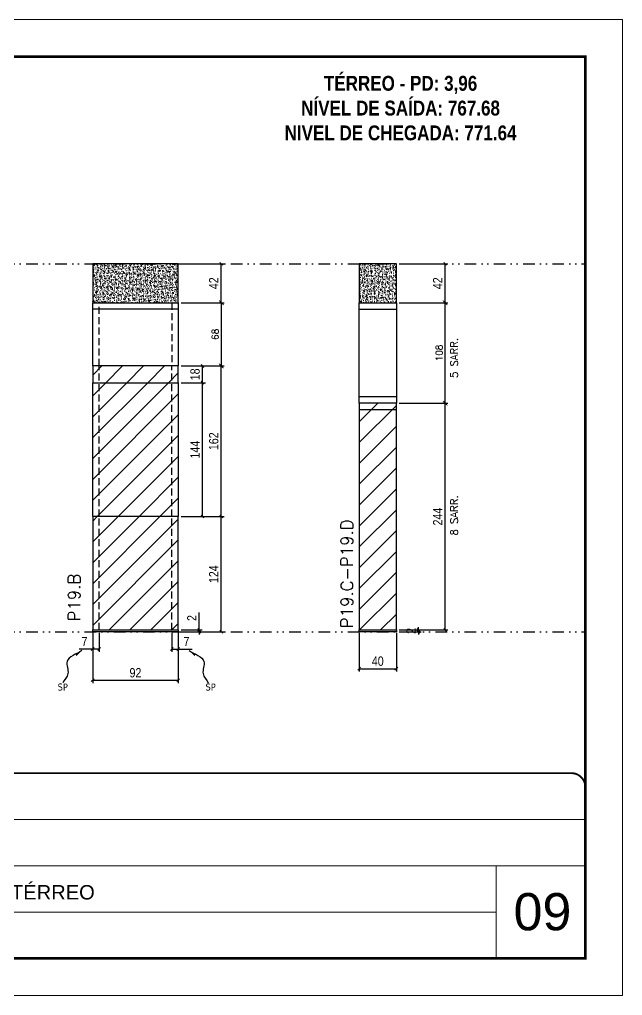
# Model space of a CAD drawing. Extents: x 1945 to 10875, y -3405 to 3369.
# Drawn here: x 2782 to 3430, y -1107 to -57 of the extents above; entities that cross this region are included whole.
import ezdxf

# ---------------------------------------------------------------- set-up
doc = ezdxf.new("R2010")
doc.units = 0
for name, pattern in [('CONTINUO', [0]), ('DASHED', [0.75, 0.5, -0.25]), ('DIVIDE2', [0.625, 0.25, -0.125, 0, -0.125, 0, -0.125]), ('HIDDEN', [0.375, 0.25, -0.125])]:
    doc.linetypes.add(name, pattern=pattern)
for name, color, linetype, lineweight in [('CARIMBO', 255, 'Continuous', 9), ('Folhas', 255, 'Continuous', 9), ('Hachura', 251, 'Continuous', 9), ('SARRAFO DE PRESSAO', 251, 'DASHED', 9), ('Texto Seção', 7, 'Continuous', 15)]:
    doc.layers.add(name, color=color, linetype=linetype, lineweight=lineweight)
for name, color, linetype in [('COTA', 241, 'Continuous'), ('FUNDOS', 1, 'Continuous'), ('NOMENCLATURA', 7, 'Continuous'), ('Nível', 160, 'Continuous'), ('Painéis', 200, 'Continuous'), ('SARR_2.2x7', 40, 'Continuous'), ('Sarrafo de Pressão', 42, 'HIDDEN'), ('texto', 7, 'Continuous')]:
    doc.layers.add(name, color=color, linetype=linetype)
doc.styles.add('ARIAL', font='arial.ttf')
doc.styles.add('COTA TECNICA', font='techl___.ttf', dxfattribs={"height": 10})
doc.styles.add('COTA TECNICA-50', font='techl___.ttf', dxfattribs={"height": 10})
doc.styles.add('REGUA-120', font='ROMANS.shx', dxfattribs={"height": 15})
doc.styles.add('ROMANC', font='techb___.ttf', dxfattribs={"height": 2.5})
doc.styles.add('ROMANS', font='romans.shx')
doc.styles.get("Standard").update_dxf_attribs({"font": 'arial.ttf'})
doc.dimstyles.new('COTA PAINEL-50', dxfattribs={"dimtxt": 10, "dimasz": 3, "dimexe": 3, "dimexo": 3, "dimgap": 3, "dimtad": 1, "dimdec": 1, "dimzin": 12, "dimdsep": 46, "dimtxsty": 'COTA TECNICA-50', "dimblk1": 'OBLIQUE', "dimblk2": 'OBLIQUE', "dimsah": 1, "dimcen": 0.9, "dimclrd": 4, "dimclre": 4, "dimclrt": 240, "dimadec": 1, "dimazin": 3, "dimtfac": 1, "dimtdec": 1, "dimtmove": 0, "dimatfit": 3, "dimfxl": 1, "dimtolj": 1, "dimtzin": 12, "dimarcsym": 0})
doc.dimstyles.new('Cota Paínel', dxfattribs={"dimtxt": 7, "dimasz": 5, "dimexe": 3, "dimexo": 3, "dimgap": 3, "dimtad": 1, "dimdec": 1, "dimzin": 12, "dimdsep": 46, "dimtxsty": 'ROMANS', "dimblk": 'ARCHTICK', "dimcen": 0, "dimclrd": 4, "dimclre": 4, "dimclrt": 1, "dimadec": 1, "dimazin": 3, "dimtfac": 1, "dimtdec": 1, "dimtmove": 0, "dimatfit": 3, "dimldrblk": 'OBLIQUE', "dimfxl": 1, "dimtolj": 1, "dimtzin": 12, "dimarcsym": 0})
doc.dimstyles.new('PAINEL', dxfattribs={"dimtxt": 10, "dimasz": 3, "dimexe": 3, "dimexo": 3, "dimgap": 3, "dimtad": 1, "dimdec": 1, "dimzin": 12, "dimdsep": 46, "dimtxsty": 'COTA TECNICA', "dimblk1": 'OBLIQUE', "dimblk2": 'OBLIQUE', "dimsah": 1, "dimcen": 0.9, "dimclrd": 4, "dimclre": 4, "dimclrt": 240, "dimadec": 1, "dimazin": 3, "dimtfac": 1, "dimtdec": 1, "dimtmove": 0, "dimatfit": 3, "dimfxl": 1, "dimtolj": 1, "dimtzin": 12, "dimarcsym": 0})
doc.dimstyles.get("Standard").update_dxf_attribs({"dimtxt": 0.18, "dimasz": 0.18, "dimexe": 0.18, "dimexo": 0.0625, "dimgap": 0.09, "dimtad": 0, "dimtih": 1, "dimtoh": 1, "dimdec": 4, "dimzin": 0, "dimdsep": 46, "dimtxsty": 'Standard', "dimcen": 0.09, "dimadec": 0, "dimazin": 0, "dimtfac": 1, "dimtdec": 4, "dimtofl": 0, "dimtmove": 0, "dimatfit": 3, "dimfxl": 1, "dimtolj": 1, "dimtzin": 0, "dimarcsym": 0})

# ---------------------------------------------------------------- blocks, each defined once
blk = doc.blocks.new('9999999999')
at = {"color": 30, "linetype": 'CONTINUO'}
for p, q in [((98564.6, 34379.6), (99584, 34379.6)), ((98564.6, 34329.8), (99488, 34329.8)), ((99584, 34329.8), (99488, 34329.8)), ((99488, 34329.8), (99488, 34230.2)), ((98564.6, 34280), (99488, 34280))]:
    blk.add_line(p, q, dxfattribs=at)
at = {"color": 30, "linetype": 'CONTINUO', "const_width": 2}
blk.add_lwpolyline([(99584, 34230.2), (99584, 34414.4, 0.414214), (99569, 34429.4), (98229, 34429.4, 0.414214), (98214, 34414.4), (98214, 34245.2, 0.414214), (98229, 34230.2), (99584, 34230.2)], format="xyb", dxfattribs=at)
at = {"layer": 'Folhas'}
blk.add_lwpolyline([(98139, 34190.2), (99624, 34190.2), (99624, 35240.2), (98139, 35240.2)], close=True, dxfattribs=at)
at = {"layer": 'Folhas', "color": 30, "const_width": 3}
blk.add_lwpolyline([(98214, 34230.2), (99584, 34230.2), (99584, 35200.2), (98214, 35200.2)], close=True, dxfattribs=at)
at = {"color": 7, "linetype": 'Continuous', "ltscale": 5, "style": 'ARIAL'}
blk.add_text('TRECHO II - TÉRREO', height=15.483, dxfattribs=at).set_placement((98837.7, 34293.5))
blk = doc.blocks.new('_Oblique')
at = {"color": 0, "linetype": 'ByBlock', "lineweight": -2}
blk.add_line((-0.5, -0.5), (0.5, 0.5), dxfattribs=at)
blk = doc.blocks.new('*D207')
at = {"layer": 'COTA', "color": 4, "lineweight": -2, "transparency": 16777216}
for p, q in [((3190, -470.1), (3242.5, -470.1)), ((3239.5, -714.1), (3239.5, -470.1)), ((3190, -714.1), (3242.5, -714.1))]:
    blk.add_line(p, q, dxfattribs=at)
at = {"layer": 'Defpoints', "color": 0, "transparency": 16777216}
for p in [(3187, -470.1), (3239.5, -470.1), (3187, -714.1)]:
    blk.add_point(p, dxfattribs=at)
at = {"layer": 'COTA', "color": 4, "lineweight": -2, "transparency": 16777216, "xscale": 3, "yscale": 3, "zscale": 3}
for p, rotation in [((3239.5, -470.1), 90), ((3239.5, -714.1), 270)]:
    blk.add_blockref('_Oblique', p, dxfattribs=dict(at, rotation=rotation))
at = {"layer": 'COTA', "color": 240, "transparency": 16777216, "insert": (3231.4, -592.1), "char_height": 10, "attachment_point": 5, "rotation": 90, "style": 'COTA TECNICA'}
blk.add_mtext('\\A1;244', dxfattribs=at)
blk = doc.blocks.new('*D208')
at = {"layer": 'COTA', "color": 4, "lineweight": -2, "transparency": 16777216}
for p, q in [((3147, -717.1), (3147, -758.8)), ((3187, -717.1), (3187, -758.8)), ((3147, -755.8), (3187, -755.8))]:
    blk.add_line(p, q, dxfattribs=at)
at = {"layer": 'Defpoints', "color": 0, "transparency": 16777216}
for p in [(3147, -714.1), (3187, -714.1), (3187, -755.8)]:
    blk.add_point(p, dxfattribs=at)
at = {"layer": 'COTA', "color": 4, "lineweight": -2, "transparency": 16777216, "xscale": 3, "yscale": 3, "zscale": 3, "rotation": 180}
blk.add_blockref('_Oblique', (3147, -755.8), dxfattribs=at)
at = {"layer": 'COTA', "color": 4, "lineweight": -2, "transparency": 16777216, "xscale": 3, "yscale": 3, "zscale": 3}
blk.add_blockref('_Oblique', (3187, -755.8), dxfattribs=at)
at = {"layer": 'COTA', "color": 240, "transparency": 16777216, "insert": (3167, -747.7), "char_height": 10, "attachment_point": 5, "style": 'COTA TECNICA'}
blk.add_mtext('\\A1;40', dxfattribs=at)
blk = doc.blocks.new('*D209')
at = {"layer": 'COTA', "color": 4, "lineweight": -2, "transparency": 16777216}
for p, q in [((3210.8, -714.1), (3210.8, -711.1)), ((3190, -714.1), (3213.8, -714.1)), ((3190, -716.1), (3213.8, -716.1)), ((3210.8, -716.1), (3210.8, -714.1)), ((3210.8, -716.1), (3210.8, -719.1))]:
    blk.add_line(p, q, dxfattribs=at)
at = {"layer": 'Defpoints', "color": 0, "transparency": 16777216}
for p in [(3187, -714.1), (3187, -716.1), (3210.8, -714.1)]:
    blk.add_point(p, dxfattribs=at)
at = {"layer": 'COTA', "color": 4, "lineweight": -2, "transparency": 16777216, "xscale": 3, "yscale": 3, "zscale": 3}
for p, rotation in [((3210.8, -714.1), 270), ((3210.8, -716.1), 90)]:
    blk.add_blockref('_Oblique', p, dxfattribs=dict(at, rotation=rotation))
at = {"layer": 'COTA', "color": 240, "transparency": 16777216, "insert": (3202.8, -715.1), "char_height": 10, "attachment_point": 5, "rotation": 90, "style": 'COTA TECNICA-50'}
blk.add_mtext('\\A1;2', dxfattribs=at)
blk = doc.blocks.new('*D181')
at = {"layer": 'COTA', "color": 4, "lineweight": -2, "transparency": 16777216}
for p, q in [((2860.4, -717.1), (2860.4, -771.2)), ((2952.4, -717.1), (2952.4, -771.2)), ((2860.4, -768.2), (2952.4, -768.2))]:
    blk.add_line(p, q, dxfattribs=at)
at = {"layer": 'Defpoints', "color": 0, "transparency": 16777216}
for p in [(2860.4, -714.1), (2952.4, -714.1), (2952.4, -768.2)]:
    blk.add_point(p, dxfattribs=at)
at = {"layer": 'COTA', "color": 4, "lineweight": -2, "transparency": 16777216, "xscale": 3, "yscale": 3, "zscale": 3, "rotation": 180}
blk.add_blockref('_Oblique', (2860.4, -768.2), dxfattribs=at)
at = {"layer": 'COTA', "color": 4, "lineweight": -2, "transparency": 16777216, "xscale": 3, "yscale": 3, "zscale": 3}
blk.add_blockref('_Oblique', (2952.4, -768.2), dxfattribs=at)
at = {"layer": 'COTA', "color": 240, "transparency": 16777216, "insert": (2906.4, -760.2), "char_height": 10, "attachment_point": 5, "style": 'COTA TECNICA'}
blk.add_mtext('\\A1;92', dxfattribs=at)
blk = doc.blocks.new('*D182')
at = {"layer": 'COTA', "color": 4, "lineweight": -2, "transparency": 16777216}
for p, q in [((2955.4, -592.1), (3001.7, -592.1)), ((2998.7, -716.1), (2998.7, -592.1)), ((2955.4, -716.1), (3001.7, -716.1))]:
    blk.add_line(p, q, dxfattribs=at)
at = {"layer": 'Defpoints', "color": 0, "transparency": 16777216}
for p in [(2952.4, -592.1), (2998.7, -592.1), (2952.4, -716.1)]:
    blk.add_point(p, dxfattribs=at)
at = {"layer": 'COTA', "color": 4, "lineweight": -2, "transparency": 16777216, "xscale": 3, "yscale": 3, "zscale": 3}
for p, rotation in [((2998.7, -592.1), 90), ((2998.7, -716.1), 270)]:
    blk.add_blockref('_Oblique', p, dxfattribs=dict(at, rotation=rotation))
at = {"layer": 'COTA', "color": 240, "transparency": 16777216, "insert": (2990.6, -654.1), "char_height": 10, "attachment_point": 5, "rotation": 90, "style": 'COTA TECNICA-50'}
blk.add_mtext('\\A1;124', dxfattribs=at)
blk = doc.blocks.new('*D183')
at = {"layer": 'COTA', "color": 4, "lineweight": -2, "transparency": 16777216}
for p, q in [((2975, -714.1), (2975, -695.3)), ((2955.4, -714.1), (2978, -714.1)), ((2955.4, -716.1), (2978, -716.1)), ((2975, -716.1), (2975, -714.1)), ((2975, -716.1), (2975, -719.1))]:
    blk.add_line(p, q, dxfattribs=at)
at = {"layer": 'Defpoints', "color": 0, "transparency": 16777216}
for p in [(2952.4, -714.1), (2952.4, -716.1), (2975, -716.1)]:
    blk.add_point(p, dxfattribs=at)
at = {"layer": 'COTA', "color": 4, "lineweight": -2, "transparency": 16777216, "xscale": 3, "yscale": 3, "zscale": 3}
for p, rotation in [((2975, -714.1), 270), ((2975, -716.1), 90)]:
    blk.add_blockref('_Oblique', p, dxfattribs=dict(at, rotation=rotation))
at = {"layer": 'COTA', "color": 240, "transparency": 16777216, "insert": (2967, -701.3), "char_height": 10, "attachment_point": 5, "rotation": 90, "style": 'COTA TECNICA-50'}
blk.add_mtext('\\A1;2', dxfattribs=at)
blk = doc.blocks.new('*D184')
at = {"layer": 'COTA', "color": 4, "linetype": 'ByBlock', "lineweight": -2, "transparency": 16777216}
for p, q in [((2955.4, -448.1), (2981.6, -448.1)), ((2978.6, -592.1), (2978.6, -448.1)), ((2955.4, -592.1), (2981.6, -592.1))]:
    blk.add_line(p, q, dxfattribs=at)
at = {"layer": 'Defpoints', "color": 0, "linetype": 'ByBlock', "transparency": 16777216}
for p in [(2952.4, -448.1), (2978.6, -448.1), (2952.4, -592.1)]:
    blk.add_point(p, dxfattribs=at)
at = {"layer": 'COTA', "color": 4, "linetype": 'ByBlock', "lineweight": -2, "transparency": 16777216, "xscale": 3, "yscale": 3, "zscale": 3}
for p, rotation in [((2978.6, -448.1), 90), ((2978.6, -592.1), 270)]:
    blk.add_blockref('_Oblique', p, dxfattribs=dict(at, rotation=rotation))
at = {"layer": 'COTA', "color": 240, "linetype": 'ByBlock', "transparency": 16777216, "insert": (2970.5, -520.1), "char_height": 10, "attachment_point": 5, "rotation": 90, "style": 'COTA TECNICA'}
blk.add_mtext('\\A1;144', dxfattribs=at)
blk = doc.blocks.new('*D185')
at = {"layer": 'COTA', "color": 4, "linetype": 'ByBlock', "lineweight": -2, "transparency": 16777216}
for p, q in [((2955.4, -430.1), (2981.6, -430.1)), ((2978.6, -448.1), (2978.6, -430.1)), ((2955.4, -448.1), (2981.6, -448.1))]:
    blk.add_line(p, q, dxfattribs=at)
at = {"layer": 'Defpoints', "color": 0, "linetype": 'ByBlock', "transparency": 16777216}
for p in [(2952.4, -430.1), (2978.6, -430.1), (2952.4, -448.1)]:
    blk.add_point(p, dxfattribs=at)
at = {"layer": 'COTA', "color": 4, "linetype": 'ByBlock', "lineweight": -2, "transparency": 16777216, "xscale": 3, "yscale": 3, "zscale": 3}
for p, rotation in [((2978.6, -430.1), 90), ((2978.6, -448.1), 270)]:
    blk.add_blockref('_Oblique', p, dxfattribs=dict(at, rotation=rotation))
at = {"layer": 'COTA', "color": 240, "linetype": 'ByBlock', "transparency": 16777216, "insert": (2970.5, -439.1), "char_height": 10, "attachment_point": 5, "rotation": 90, "style": 'COTA TECNICA'}
blk.add_mtext('\\A1;18', dxfattribs=at)
blk = doc.blocks.new('*D186')
at = {"layer": 'COTA', "color": 4, "lineweight": -2, "transparency": 16777216}
for p, q in [((2860.4, -719.1), (2860.4, -737.6)), ((2867.4, -717.1), (2867.4, -737.6)), ((2860.4, -734.6), (2845.7, -734.6)), ((2867.4, -734.6), (2860.4, -734.6))]:
    blk.add_line(p, q, dxfattribs=at)
at = {"layer": 'Defpoints', "color": 0, "transparency": 16777216}
for p in [(2860.4, -716.1), (2867.4, -714.1), (2860.4, -734.6)]:
    blk.add_point(p, dxfattribs=at)
at = {"layer": 'COTA', "color": 4, "lineweight": -2, "transparency": 16777216, "xscale": 3, "yscale": 3, "zscale": 3, "rotation": 180}
blk.add_blockref('_Oblique', (2860.4, -734.6), dxfattribs=at)
at = {"layer": 'COTA', "color": 4, "lineweight": -2, "transparency": 16777216, "xscale": 3, "yscale": 3, "zscale": 3}
blk.add_blockref('_Oblique', (2867.4, -734.6), dxfattribs=at)
at = {"layer": 'COTA', "color": 240, "transparency": 16777216, "insert": (2851.6, -726.5), "char_height": 10, "attachment_point": 5, "style": 'COTA TECNICA-50'}
blk.add_mtext('\\A1;7', dxfattribs=at)
blk = doc.blocks.new('*D187')
at = {"layer": 'COTA', "color": 4, "lineweight": -2, "transparency": 16777216}
for p, q in [((2945.4, -717.1), (2945.4, -737.6)), ((2952.4, -719.1), (2952.4, -737.6)), ((2945.4, -734.6), (2952.4, -734.6)), ((2952.4, -734.6), (2967.2, -734.6))]:
    blk.add_line(p, q, dxfattribs=at)
at = {"layer": 'Defpoints', "color": 0, "transparency": 16777216}
for p in [(2945.4, -714.1), (2952.4, -716.1), (2952.4, -734.6)]:
    blk.add_point(p, dxfattribs=at)
at = {"layer": 'COTA', "color": 4, "lineweight": -2, "transparency": 16777216, "xscale": 3, "yscale": 3, "zscale": 3, "rotation": 180}
blk.add_blockref('_Oblique', (2945.4, -734.6), dxfattribs=at)
at = {"layer": 'COTA', "color": 4, "lineweight": -2, "transparency": 16777216, "xscale": 3, "yscale": 3, "zscale": 3}
blk.add_blockref('_Oblique', (2952.4, -734.6), dxfattribs=at)
at = {"layer": 'COTA', "color": 240, "transparency": 16777216, "insert": (2961.3, -726.5), "char_height": 10, "attachment_point": 5, "style": 'COTA TECNICA-50'}
blk.add_mtext('\\A1;7', dxfattribs=at)
blk = doc.blocks.new('*D10')
at = {"layer": 'Defpoints', "color": 0, "linetype": 'ByBlock', "transparency": 16777216}
for p in [(2952.4, -430.1), (2998.7, -430.1), (2952.4, -592.1)]:
    blk.add_point(p, dxfattribs=at)
at = {"layer": 'FUNDOS', "color": 4, "linetype": 'ByBlock', "lineweight": -2, "transparency": 16777216}
for p, q in [((2955.4, -430.1), (3001.7, -430.1)), ((2998.7, -592.1), (2998.7, -430.1)), ((2955.4, -592.1), (3001.7, -592.1))]:
    blk.add_line(p, q, dxfattribs=at)
at = {"layer": 'FUNDOS', "color": 4, "linetype": 'ByBlock', "lineweight": -2, "transparency": 16777216, "xscale": 3, "yscale": 3, "zscale": 3}
for p, rotation in [((2998.7, -430.1), 90), ((2998.7, -592.1), 270)]:
    blk.add_blockref('_Oblique', p, dxfattribs=dict(at, rotation=rotation))
at = {"layer": 'FUNDOS', "color": 240, "linetype": 'ByBlock', "transparency": 16777216, "insert": (2990.6, -511.1), "char_height": 10, "attachment_point": 5, "rotation": 90, "style": 'COTA TECNICA'}
blk.add_mtext('\\A1;162', dxfattribs=at)
blk = doc.blocks.new('*D365')
at = {"layer": 'COTA', "color": 4, "lineweight": -2, "transparency": 16777216}
for p, q in [((3190, -320.1), (3242.5, -320.1)), ((3239.5, -362.1), (3239.5, -320.1)), ((3190, -362.1), (3242.5, -362.1))]:
    blk.add_line(p, q, dxfattribs=at)
at = {"layer": 'Defpoints', "color": 0, "transparency": 16777216}
for p in [(3187, -320.1), (3239.5, -320.1), (3187, -362.1)]:
    blk.add_point(p, dxfattribs=at)
at = {"layer": 'COTA', "color": 4, "lineweight": -2, "transparency": 16777216, "xscale": 3, "yscale": 3, "zscale": 3}
for p, rotation in [((3239.5, -320.1), 90), ((3239.5, -362.1), 270)]:
    blk.add_blockref('_Oblique', p, dxfattribs=dict(at, rotation=rotation))
at = {"layer": 'COTA', "color": 240, "transparency": 16777216, "insert": (3231.4, -341.1), "char_height": 10, "attachment_point": 5, "rotation": 90, "style": 'COTA TECNICA'}
blk.add_mtext('\\A1;42', dxfattribs=at)
blk = doc.blocks.new('*D366')
at = {"layer": 'COTA', "color": 4, "lineweight": -2, "transparency": 16777216}
for p, q in [((2955.4, -320.1), (3001.7, -320.1)), ((2998.7, -362.1), (2998.7, -320.1)), ((2955.4, -362.1), (3001.7, -362.1))]:
    blk.add_line(p, q, dxfattribs=at)
at = {"layer": 'Defpoints', "color": 0, "transparency": 16777216}
for p in [(2952.4, -320.1), (2998.7, -320.1), (2952.4, -362.1)]:
    blk.add_point(p, dxfattribs=at)
at = {"layer": 'COTA', "color": 4, "lineweight": -2, "transparency": 16777216, "xscale": 3, "yscale": 3, "zscale": 3}
for p, rotation in [((2998.7, -320.1), 90), ((2998.7, -362.1), 270)]:
    blk.add_blockref('_Oblique', p, dxfattribs=dict(at, rotation=rotation))
at = {"layer": 'COTA', "color": 240, "transparency": 16777216, "insert": (2990.6, -341.1), "char_height": 10, "attachment_point": 5, "rotation": 90, "style": 'COTA TECNICA'}
blk.add_mtext('\\A1;42', dxfattribs=at)
blk = doc.blocks.new('_ArchTick')
at = {"color": 0, "linetype": 'ByBlock', "const_width": 0.15}
blk.add_lwpolyline([(-0.5, -0.5), (0.5, 0.5)], dxfattribs=at)
blk = doc.blocks.new('*D368')
at = {"layer": 'COTA', "color": 4, "lineweight": -2, "transparency": 16777216}
for p, q in [((2955.4, -362.1), (3001.7, -362.1)), ((2998.7, -362.1), (2998.7, -430.1)), ((2955.4, -430.1), (3001.7, -430.1))]:
    blk.add_line(p, q, dxfattribs=at)
at = {"layer": 'Defpoints', "color": 0, "transparency": 16777216}
for p in [(2952.4, -362.1), (2952.4, -430.1), (2998.7, -430.1)]:
    blk.add_point(p, dxfattribs=at)
at = {"layer": 'COTA', "color": 4, "lineweight": -2, "transparency": 16777216, "xscale": 5, "yscale": 5, "zscale": 5}
for p, rotation in [((2998.7, -362.1), 90), ((2998.7, -430.1), 270)]:
    blk.add_blockref('_ArchTick', p, dxfattribs=dict(at, rotation=rotation))
at = {"layer": 'COTA', "color": 1, "transparency": 16777216, "insert": (2992.2, -396.1), "char_height": 7, "attachment_point": 5, "rotation": 90, "style": 'ROMANS'}
blk.add_mtext('\\A1;68', dxfattribs=at)
blk = doc.blocks.new('*D369')
at = {"layer": 'COTA', "color": 4, "lineweight": -2, "transparency": 16777216}
for p, q in [((3190, -362.1), (3242.5, -362.1)), ((3239.5, -470.1), (3239.5, -362.1)), ((3190, -470.1), (3242.5, -470.1))]:
    blk.add_line(p, q, dxfattribs=at)
at = {"layer": 'Defpoints', "color": 0, "transparency": 16777216}
for p in [(3187, -362.1), (3239.5, -362.1), (3187, -470.1)]:
    blk.add_point(p, dxfattribs=at)
at = {"layer": 'COTA', "color": 4, "lineweight": -2, "transparency": 16777216, "xscale": 5, "yscale": 5, "zscale": 5}
for p, rotation in [((3239.5, -362.1), 90), ((3239.5, -470.1), 270)]:
    blk.add_blockref('_ArchTick', p, dxfattribs=dict(at, rotation=rotation))
at = {"layer": 'COTA', "color": 1, "transparency": 16777216, "insert": (3233, -416.1), "char_height": 7, "attachment_point": 5, "rotation": 90, "style": 'ROMANS'}
blk.add_mtext('\\A1;108', dxfattribs=at)

msp = doc.modelspace()

# ---------------------------------------------------------------- hatches: boundary and pattern name
at = {"layer": 'COTA', "linetype": 'ByBlock'}
h = msp.add_hatch(dxfattribs=at)
h.set_pattern_fill('AR-CONC', color=256, scale=0.03)
h.set_pattern_definition([(50, (-128242.6453, -27209.33), (5.46554007, -0.47817257), [0.5715, -6.2865]), (355, (-128242.645, -27209.33), (-1.05730264, 5.73170536), [0.4572, -5.02921753]), (100.4514447, (-128242.19, -27209.3697), (4.40823741, 5.25353256), [0.48570026, -5.34270734]), (46.1842, (-128242.645, -27207.806), (8.13237123, -1.26126984), [0.85725, -9.42975]), (96.6355576, (-128241.9676, -27207.911), (7.122124, 7.42278374), [0.7285507, -8.01406824]), (351.184151, (-128242.645, -27207.806), (7.122124, 7.42278374), [0.685799, -7.54379196]), (21, (-128241.8833, -27208.187), (4.54843174, -3.06795595), [0.5715, -6.2865]), (326, (-128241.883, -27208.187), (1.85406085, 5.52563898), [0.4572, -5.0292]), (71.451445, (-128241.504, -27208.4425), (6.40249258, 2.45768307), [0.48570026, -5.34269813]), (37.5, (-128242.6453, -27209.3298), (0.092658098, 2.536651166), [0, -4.96824, 0, -5.1054, 0, -5.04825]), (7.5, (-128242.6453, -27209.3298), (2.004589875, 3.005417245), [0, -2.91084, 0, -4.85394, 0, -1.92405]), (327.5, (-128244.3445, -27209.3298), (4.067717855, -0.17186232), [0, -1.905, 0, -5.9436, 0, -7.8867]), (317.5, (-128245.1065, -27209.3298), (4.44387544, 0.76279473), [0, -2.4765, 0, -3.94716, 0, -5.6007])])
h.paths.add_polyline_path([(2860.44, -362.06), (2952.44, -362.06), (2952.44, -320.07), (2860.44, -320.07)])
h = msp.add_hatch(dxfattribs=at)
h.set_pattern_fill('AR-CONC', color=256, scale=0.03)
h.set_pattern_definition([(50, (-128467.042, -27175.33), (5.46554007, -0.47817257), [0.5715, -6.2865]), (355, (-128467.042, -27175.33), (-1.05730264, 5.73170536), [0.4572, -5.02921753]), (100.4514447, (-128466.5865, -27175.3697), (4.40823741, 5.25353256), [0.48570026, -5.34270734]), (46.1842, (-128467.042, -27173.806), (8.13237123, -1.26126984), [0.85725, -9.42975]), (96.6355576, (-128466.364, -27173.911), (7.122124, 7.42278374), [0.7285507, -8.01406824]), (351.184151, (-128467.042, -27173.806), (7.122124, 7.42278374), [0.685799, -7.54379196]), (21, (-128466.28, -27174.187), (4.54843174, -3.06795595), [0.5715, -6.2865]), (326, (-128466.28, -27174.187), (1.85406085, 5.52563898), [0.4572, -5.0292]), (71.451445, (-128465.901, -27174.4425), (6.40249258, 2.45768307), [0.48570026, -5.34269813]), (37.5, (-128467.042, -27175.3298), (0.092658098, 2.536651166), [0, -4.96824, 0, -5.1054, 0, -5.04825]), (7.5, (-128467.042, -27175.3298), (2.004589875, 3.005417245), [0, -2.91084, 0, -4.85394, 0, -1.92405]), (327.5, (-128468.7412, -27175.3298), (4.067717855, -0.17186232), [0, -1.905, 0, -5.9436, 0, -7.8867]), (317.5, (-128469.5032, -27175.3298), (4.44387544, 0.76279473), [0, -2.4765, 0, -3.94716, 0, -5.6007])])
h.paths.add_polyline_path([(3146.99, -362.09), (3186.99, -362.09), (3186.99, -320.07), (3146.99, -320.07)])
at = {"layer": 'Hachura', "linetype": 'ByBlock'}
h = msp.add_hatch(dxfattribs=at)
h.set_pattern_fill('ANSI31', color=256, scale=5)
h.paths.add_polyline_path([(2952.44, -430.07), (2860.44, -430.07), (2860.44, -448.07), (2952.44, -448.07)])
h = msp.add_hatch(dxfattribs=at)
h.set_pattern_fill('ANSI31', color=256, scale=5)
h.paths.add_polyline_path([(2952.44, -448.07), (2860.44, -448.07), (2860.44, -592.07), (2952.44, -592.07)])
h = msp.add_hatch(dxfattribs=at)
h.set_pattern_fill('ANSI31', color=256, scale=5)
h.paths.add_polyline_path([(3186.99, -470.09), (3146.99, -470.09), (3146.99, -714.07), (3186.99, -714.07)])
h = msp.add_hatch(dxfattribs=at)
h.set_pattern_fill('ANSI31', color=256, scale=5)
h.paths.add_polyline_path([(2952.44, -592.07), (2860.44, -592.07), (2860.44, -714.07), (2952.44, -714.07)])

# ---------------------------------------------------------------- linework, layer by layer
at = {"layer": 'COTA', "linetype": 'ByBlock'}
for points in [[(2860.44, -362.07), (2952.44, -362.07), (2952.44, -320.07), (2860.44, -320.07)], [(3146.99, -362.09), (3186.99, -362.09), (3186.99, -320.07), (3146.99, -320.07)]]:
    msp.add_lwpolyline(points, close=True, dxfattribs=at)
at = {"layer": 'Nível', "color": 4, "linetype": 'DIVIDE2', "ltscale": 50}
for p, q in [((2379.86, -320.07), (3390.21, -320.07)), ((2379.86, -716.07), (3390.21, -716.07))]:
    msp.add_line(p, q, dxfattribs=at)
at = {"layer": 'Painéis'}
for p, q in [((2860.44, -362.07), (2952.44, -362.07)), ((2860.44, -430.07), (2860.44, -362.07)), ((2952.44, -362.07), (2952.44, -430.07)), ((3146.99, -714.07), (3186.99, -714.07)), ((3146.99, -716.07), (3146.99, -714.07)), ((3186.99, -716.07), (3146.99, -716.07)), ((3186.99, -714.07), (3186.99, -716.07))]:
    msp.add_line(p, q, dxfattribs=at)
for points in [[(3146.99, -362.09), (3186.99, -362.09), (3186.99, -470.09), (3146.99, -470.09)], [(2860.44, -448.07), (2952.44, -448.07), (2952.44, -430.07), (2860.44, -430.07)], [(2952.44, -592.07), (2860.44, -592.07), (2860.44, -448.07), (2952.44, -448.07)], [(3146.99, -714.07), (3186.99, -714.07), (3186.99, -470.09), (3146.99, -470.09)], [(2860.44, -714.07), (2952.44, -714.07), (2952.44, -592.07), (2860.44, -592.07)], [(2860.44, -714.07), (2952.44, -714.07), (2952.44, -716.07), (2860.44, -716.07)]]:
    msp.add_lwpolyline(points, close=True, dxfattribs=at)
at = {"layer": 'SARR_2.2x7'}
for p, q in [((2952.44, -369.07), (2860.44, -369.07)), ((3146.99, -369.09), (3186.99, -369.09)), ((3146.99, -463.09), (3186.99, -463.09)), ((3146.99, -477.09), (3186.99, -477.09))]:
    msp.add_line(p, q, dxfattribs=at)
at = {"layer": 'Sarrafo de Pressão', "ltscale": 30}
for p, q in [((2867.44, -430.07), (2867.44, -362.07)), ((2945.44, -362.07), (2945.44, -430.07)), ((2867.44, -592.07), (2867.44, -430.07)), ((2945.44, -592.07), (2945.44, -430.07)), ((2867.44, -714.07), (2867.44, -592.07)), ((2945.44, -714.07), (2945.44, -592.07))]:
    msp.add_line(p, q, dxfattribs=at)

# ---------------------------------------------------------------- block references
at = {"layer": 'SARRAFO DE PRESSAO', "color": 6, "linetype": 'ByBlock'}
msp.add_blockref('9999999999', (-96193.77, -35297.56), dxfattribs=at)

# ---------------------------------------------------------------- texts
at = {"layer": 'CARIMBO', "style": 'ARIAL'}
msp.add_text('09', height=40, dxfattribs=at).set_placement((3313.07, -1037.21))
at = {"layer": 'NOMENCLATURA', "color": 2, "insert": (3191.53, -91.29), "char_height": 16, "attachment_point": 2, "style": 'ROMANC'}
msp.add_mtext_dynamic_manual_height_columns('\\PTÉRREO - PD: 3,96\\PNÍVEL DE SAÍDA: 767.68\\PNIVEL DE CHEGADA: 771.64', width=300.2766, gutter_width=1, heights=[0], dxfattribs=at)
at = {"layer": 'texto', "color": 0, "char_height": 7.5, "attachment_point": 5}
for insert in [(2828.19, -775.56), (2987.22, -775.56)]:
    msp.add_mtext('{\\fTahoma|b0|i0|c0|p34;\\C4;SP}', dxfattribs=dict(at, insert=insert))
at = {"layer": 'Texto Seção', "linetype": 'Continuous', "style": 'ROMANS'}
for s, p in [('5 SARR.', (3253.16, -443.08)), ('8 SARR.', (3253.16, -612.51))]:
    msp.add_text(s, height=8, rotation=90, dxfattribs=at).set_placement(p)
at = {"layer": 'Texto Seção', "char_height": 13, "width": 285.3299, "attachment_point": 7, "rotation": 90, "style": 'REGUA-120'}
for s, insert in [('P19.C-P19.D', (3140.34, -712.14)), ('P19.B', (2846.97, -704.82))]:
    msp.add_mtext(s, dxfattribs=dict(at, insert=insert))

# ---------------------------------------------------------------- dimensions: what is measured, and where the dimension line sits
at = {"layer": 'COTA'}
for base, p1, p2, picture, middle in [((2998.68, -320.07), (2952.44, -362.07), (2952.44, -320.07), '*D366', (2990.6, -341.07)), ((3239.47, -320.07), (3186.99, -362.09), (3186.99, -320.07), '*D365', (3231.4, -341.08)), ((3239.47, -470.09), (3186.99, -714.07), (3186.99, -470.09), '*D207', (3231.4, -592.08))]:
    dim = msp.add_linear_dim(base=base, p1=p1, p2=p2, angle=90, dimstyle='PAINEL', override={"dimarcsym": 2}, dxfattribs=at)
    dim.commit()
    dim.dimension.update_dxf_attribs({"geometry": picture, "text_midpoint": middle})
for base, p1, p2, angle, dimstyle, picture, middle in [((2998.68, -430.07), (2952.44, -362.07), (2952.44, -430.07), 90, 'Cota Paínel', '*D368', (2992.18, -396.07)), ((3239.47, -362.09), (3186.99, -470.09), (3186.99, -362.09), 90, 'Cota Paínel', '*D369', (3232.97, -416.09)), ((2998.68, -592.07), (2952.44, -716.07), (2952.44, -592.07), 90, 'COTA PAINEL-50', '*D182', (2990.6, -654.07)), ((2860.44, -734.58), (2867.44, -714.07), (2860.44, -716.07), 180, 'COTA PAINEL-50', '*D186', (2851.57, -726.5))]:
    dim = msp.add_linear_dim(base=base, p1=p1, p2=p2, angle=angle, dimstyle=dimstyle, dxfattribs=at)
    dim.commit()
    dim.dimension.update_dxf_attribs({"geometry": picture, "text_midpoint": middle})
at = {"layer": 'COTA', "linetype": 'ByBlock'}
dim = msp.add_linear_dim(base=(2978.56, -430.07), p1=(2952.44, -448.07), p2=(2952.44, -430.07), angle=90, dimstyle='PAINEL', override={"dimtmove": 1}, dxfattribs=at)
dim.commit()
dim.dimension.update_dxf_attribs({"geometry": '*D185', "text_midpoint": (2978.56, -439.07), "dimtype": 160})
dim = msp.add_linear_dim(base=(2978.56, -448.07), p1=(2952.44, -592.07), p2=(2952.44, -448.07), angle=90, dimstyle='PAINEL', dxfattribs=at)
dim.commit()
dim.dimension.update_dxf_attribs({"geometry": '*D184', "text_midpoint": (2970.48, -520.07)})
at = {"layer": 'COTA'}
for base, p1, p2, picture, middle in [((2974.96, -716.07), (2952.44, -714.07), (2952.44, -716.07), '*D183', (2974.96, -701.32)), ((3210.8, -714.07), (3186.99, -716.07), (3186.99, -714.07), '*D209', (3210.8, -715.07))]:
    dim = msp.add_linear_dim(base=base, p1=p1, p2=p2, angle=90, dimstyle='COTA PAINEL-50', dxfattribs=at)
    dim.commit()
    dim.dimension.update_dxf_attribs({"geometry": picture, "text_midpoint": middle, "dimtype": 160})
for base, p1, p2, picture, middle in [((2952.44, -768.24), (2860.44, -714.07), (2952.44, -714.07), '*D181', (2906.44, -760.16)), ((3186.99, -755.8), (3146.99, -714.07), (3186.99, -714.07), '*D208', (3166.99, -747.69))]:
    dim = msp.add_linear_dim(base=base, p1=p1, p2=p2, dimstyle='PAINEL', override={"dimarcsym": 2}, dxfattribs=at)
    dim.commit()
    dim.dimension.update_dxf_attribs({"geometry": picture, "text_midpoint": middle})
dim = msp.add_linear_dim(base=(2952.44, -734.58), p1=(2945.44, -714.07), p2=(2952.44, -716.07), dimstyle='COTA PAINEL-50', dxfattribs=at)
dim.commit()
dim.dimension.update_dxf_attribs({"geometry": '*D187', "text_midpoint": (2961.3, -726.5)})
at = {"layer": 'FUNDOS', "linetype": 'ByBlock'}
dim = msp.add_linear_dim(base=(2998.68, -430.07), p1=(2952.44, -592.07), p2=(2952.44, -430.07), angle=90, dimstyle='PAINEL', dxfattribs=at)
dim.commit()
dim.dimension.update_dxf_attribs({"geometry": '*D10', "text_midpoint": (2990.58, -511.07)})

# ---------------------------------------------------------------- leaders
at = {"layer": 'COTA', "path_type": 1}
for points in [[(2848.61, -736.25), (2832.82, -748.08), (2833.75, -761.09), (2828.2, -770.87)], [(2964.27, -736.25), (2980.05, -748.08), (2979.13, -761.09), (2984.68, -770.87)]]:
    msp.add_leader(points, dimstyle='Standard', override={"dimasz": 8}, dxfattribs=at)

doc.saveas('drawing.dxf')
